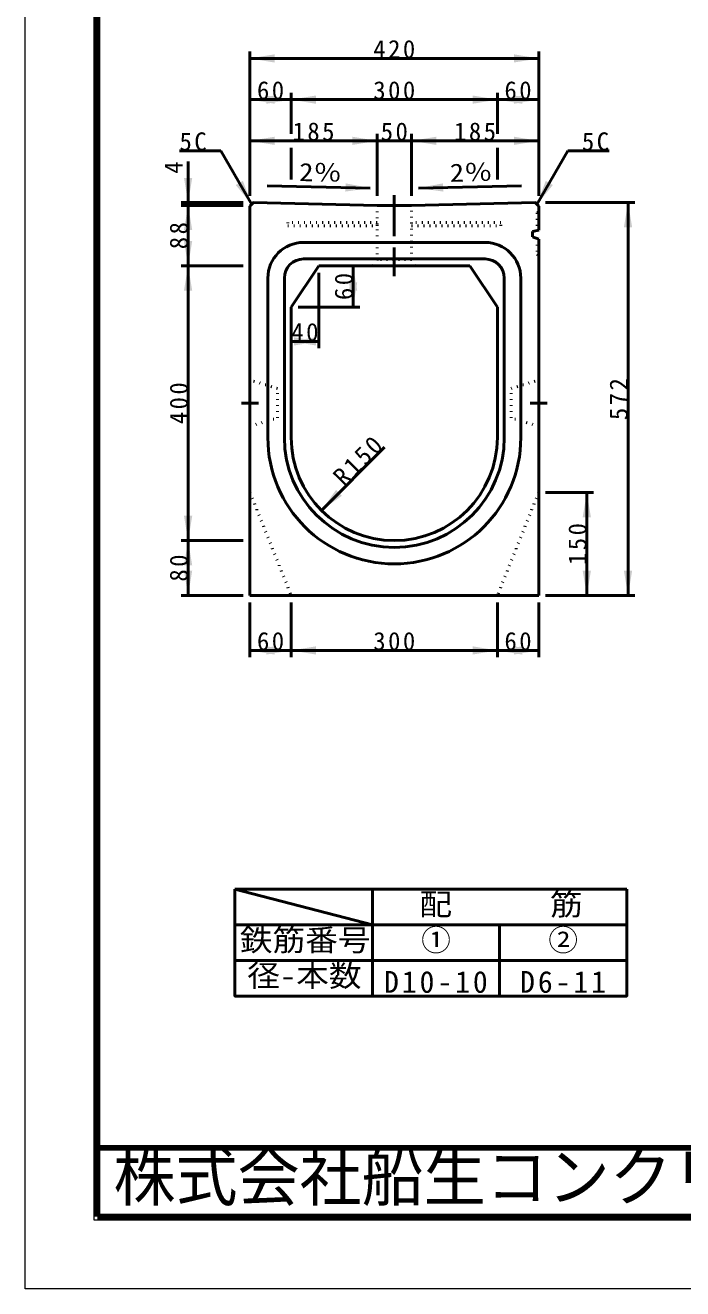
# Model space of a CAD drawing. Units: millimetres, scale not verified. Extents: x -2102 to 2102, y -1485 to 1485.
# Drawn here: x -2102 to -1146, y -1485 to 355 of the extents above; entities that cross this region are included whole.
import ezdxf
from ezdxf.enums import TextEntityAlignment as Align

# ---------------------------------------------------------------- set-up
doc = ezdxf.new("R2010")
doc.units = ezdxf.units.MM
doc.header["$LTSCALE"] = 5
doc.linetypes.add('DOTTED', pattern=[1.75, 0.25, -1.5])
doc.linetypes.add('LONG_DASHED_DOTTED', pattern=[15.25, 12, -1.5, 0.25, -1.5])
doc.layers.add('0-0_V-nasSTD', color=7, linetype='Continuous', lineweight=35)
doc.layers.add('0-1_0', color=7, linetype='Continuous', lineweight=50)
doc.styles.add('ＭＳ ゴシック', font='')
doc.styles.get('ＭＳ ゴシック').set_extended_font_data('MS Gothic')

msp = doc.modelspace()

# ---------------------------------------------------------------- linework, layer by layer
at = {"layer": '0-0_V-nasSTD', "lineweight": 100}
for p, q in [((-1997.5, 1380), (-1997.5, -1380)), ((-1997.5, -1380), (1997.5, -1380))]:
    msp.add_line(p, q, dxfattribs=at)
at = {"layer": '0-0_V-nasSTD', "lineweight": 50}
for p, q in [((-1715.639, 175.981), (-1715.639, 129.981)), ((-1415.639, 175.981), (-1415.639, 129.981)), ((-1797.5, -903), (-1797.5, -955)), ((-1597.5, -903), (-1797.5, -903)), ((-1412.5, -903), (-1597.5, -903)), ((-1227.5, -903), (-1412.5, -903)), ((-1227.5, -955), (-1227.5, -903)), ((-1797.5, -955), (-1797.5, -1007)), ((-1597.5, -955), (-1797.5, -955)), ((-1597.5, -1007), (-1597.5, -955)), ((-1412.5, -955), (-1227.5, -955)), ((-1597.5, -1007), (-1797.5, -1007))]:
    msp.add_line(p, q, dxfattribs=at)
at = {"layer": '0-0_V-nasSTD', "lineweight": 18}
for points in [[(-2102.5, -1485), (-2102.5, 1485), (2102.5, 1485), (2102.5, -1485)], [(-2002.5, -1385), (-2002.5, 1385), (2002.5, 1385), (2002.5, -1385)]]:
    msp.add_lwpolyline(points, close=True, dxfattribs=at)
at = {"layer": '0-0_V-nasSTD', "lineweight": 50}
for points in [[(-1797.5, -903), (-1597.5, -955), (-1597.5, -903)], [(-1597.5, -1059), (-1597.5, -1007), (-1597.5, -955), (-1597.5, -1007), (-1412.5, -1007), (-1412.5, -955), (-1597.5, -955)], [(-1412.5, -1007), (-1412.5, -955), (-1412.5, -1007)], [(-1412.5, -1007), (-1227.5, -1007), (-1227.5, -955)], [(-1412.5, -1059), (-1227.5, -1059), (-1227.5, -1007), (-1227.5, -955)], [(-1227.5, -1059), (-1227.5, -1007), (-1227.5, -955), (-1227.5, -1007)], [(-1797.5, -1007), (-1797.5, -1059), (-1597.5, -1059)], [(-1597.5, -1059), (-1597.5, -1007), (-1597.5, -1059)], [(-1597.5, -1059), (-1412.5, -1059), (-1412.5, -1007)], [(-1412.5, -1059), (-1412.5, -1007), (-1412.5, -1059)], [(-1227.5, -1059), (-1227.5, -1007), (-1227.5, -1059)]]:
    msp.add_lwpolyline(points, dxfattribs=at)
at = {"layer": '0-0_V-nasSTD'}
for points in [[(-1775.639, 306.38), (-1739.639, 300.38), (-1739.639, 312.38)], [(-1391.639, 300.38), (-1391.639, 312.38), (-1355.639, 306.38)], [(-1775.639, 246.38), (-1739.639, 240.38), (-1739.639, 252.38)], [(-1751.639, 240.38), (-1751.639, 252.38), (-1715.639, 246.38)], [(-1715.639, 246.38), (-1679.639, 240.38), (-1679.639, 252.38)], [(-1451.639, 240.38), (-1451.639, 252.38), (-1415.639, 246.38)], [(-1415.639, 246.38), (-1379.639, 240.38), (-1379.639, 252.38)], [(-1391.639, 240.38), (-1391.639, 252.38), (-1355.639, 246.38)], [(-1775.639, 186.38), (-1739.639, 180.38), (-1739.639, 192.38)], [(-1626.639, 180.38), (-1626.639, 192.38), (-1590.639, 186.38)], [(-1540.639, 186.38), (-1504.639, 180.38), (-1504.639, 192.38)], [(-1391.639, 180.38), (-1391.639, 192.38), (-1355.639, 186.38)], [(-1871.639, 132.38), (-1865.639, 96.38), (-1859.639, 132.38)], [(-1796.335, 122.057), (-1785.943, 128.057), (-1773.139, 93.88)], [(-1636.789, 112.479), (-1636.53, 124.476), (-1600.668, 117.7)], [(-1530.611, 117.7), (-1494.749, 124.476), (-1494.489, 112.479)], [(-1358.139, 93.88), (-1345.335, 128.057), (-1334.943, 122.057)], [(-1871.639, 56.38), (-1865.639, 92.38), (-1859.639, 56.38)], [(-1231.639, 60.38), (-1225.639, 96.38), (-1219.639, 60.38)], [(-1871.639, 40.38), (-1865.639, 4.38), (-1859.639, 40.38)], [(-1871.639, -31.62), (-1865.639, 4.38), (-1859.639, -31.62)], [(-1631.639, -31.62), (-1625.639, 4.38), (-1619.639, -31.62)], [(-1631.639, -19.62), (-1625.639, -55.62), (-1619.639, -19.62)], [(-1715.639, -105.62), (-1679.639, -111.62), (-1679.639, -99.62)], [(-1711.639, -111.62), (-1711.639, -99.62), (-1675.639, -105.62)], [(-1671.705, -351.686), (-1650.492, -321.987), (-1642.007, -330.472)], [(-1291.639, -361.62), (-1285.639, -325.62), (-1279.639, -361.62)], [(-1871.639, -359.62), (-1865.639, -395.62), (-1859.639, -359.62)], [(-1871.639, -431.62), (-1865.639, -395.62), (-1859.639, -431.62)], [(-1871.639, -439.62), (-1865.639, -475.62), (-1859.639, -439.62)], [(-1291.639, -439.62), (-1285.639, -475.62), (-1279.639, -439.62)], [(-1231.639, -439.62), (-1225.639, -475.62), (-1219.639, -439.62)], [(-1775.639, -555.62), (-1739.639, -561.62), (-1739.639, -549.62)], [(-1751.639, -561.62), (-1751.639, -549.62), (-1715.639, -555.62)], [(-1715.639, -555.62), (-1679.639, -561.62), (-1679.639, -549.62)], [(-1451.639, -561.62), (-1451.639, -549.62), (-1415.639, -555.62)], [(-1415.639, -555.62), (-1379.639, -561.62), (-1379.639, -549.62)], [(-1391.639, -561.62), (-1391.639, -549.62), (-1355.639, -555.62)]]:
    msp.add_solid(points, dxfattribs=at)
at = {"layer": '0-1_0'}
for p, q in [((-1775.639, 106.38), (-1775.639, 316.38)), ((-1355.639, 106.38), (-1355.639, 316.38)), ((-1775.639, 306.38), (-1355.639, 306.38)), ((-1715.639, 196.38), (-1715.639, 256.38)), ((-1415.639, 196.38), (-1415.639, 256.38)), ((-1775.639, 186.38), (-1590.639, 186.38)), ((-1590.639, 106.38), (-1590.639, 196.38)), ((-1590.639, 186.38), (-1540.639, 186.38)), ((-1540.639, 106.38), (-1540.639, 196.38)), ((-1540.639, 186.38), (-1355.639, 186.38)), ((-1818.139, 171.823), (-1878.139, 171.823)), ((-1818.139, 171.823), (-1773.139, 93.88)), ((-1313.139, 171.823), (-1358.139, 93.88)), ((-1313.139, 171.823), (-1253.139, 171.823)), ((-1865.639, 156.38), (-1865.639, 96.38)), ((-1600.668, 117.7), (-1750.633, 120.942)), ((-1530.611, 117.7), (-1380.646, 120.942)), ((-1785.639, 96.38), (-1875.639, 96.38)), ((-1785.639, 92.38), (-1875.639, 92.38)), ((-1865.639, 92.38), (-1865.639, 96.38)), ((-1865.639, 4.38), (-1865.639, 92.38)), ((-1590.639, 92.38), (-1540.639, 92.38)), ((-1345.639, 96.38), (-1215.639, 96.38)), ((-1225.639, -475.62), (-1225.639, 96.38)), ((-1775.639, -475.62), (-1775.639, 91.38)), ((-1355.639, 91.38), (-1355.639, 56.395)), ((-1364.639, 54.38), (-1355.639, 56.395)), ((-1433.639, 38.38), (-1697.639, 38.38)), ((-1364.639, 46.38), (-1364.639, 54.38)), ((-1364.639, 46.38), (-1355.639, 43.022)), ((-1355.639, -475.62), (-1355.639, 43.022)), ((-1785.639, 4.38), (-1875.639, 4.38)), ((-1675.639, 4.38), (-1715.639, -55.62)), ((-1433.639, 14.38), (-1697.639, 14.38)), ((-1675.639, 4.38), (-1455.639, 4.38)), ((-1625.639, -55.62), (-1625.639, 4.38)), ((-1455.639, 4.38), (-1415.639, -55.62)), ((-1749.639, -13.62), (-1749.639, -245.62)), ((-1725.639, -13.62), (-1725.639, -245.62)), ((-1675.639, -5.62), (-1675.639, -115.62)), ((-1405.639, -245.62), (-1405.639, -13.62)), ((-1381.639, -245.62), (-1381.639, -13.62)), ((-1715.639, -55.62), (-1715.639, -245.62)), ((-1705.639, -55.62), (-1615.639, -55.62)), ((-1415.639, -55.62), (-1415.639, -245.62)), ((-1715.639, -105.62), (-1675.639, -105.62)), ((-1671.705, -351.686), (-1579.781, -259.762)), ((-1345.639, -325.62), (-1275.639, -325.62)), ((-1285.639, -475.62), (-1285.639, -325.62)), ((-1785.639, -395.62), (-1875.639, -395.62)), ((-1785.639, -475.62), (-1875.639, -475.62)), ((-1775.639, -475.62), (-1355.639, -475.62)), ((-1345.639, -475.62), (-1215.639, -475.62)), ((-1775.639, -485.62), (-1775.639, -565.62)), ((-1715.639, -485.62), (-1715.639, -565.62)), ((-1415.639, -485.62), (-1415.639, -565.62)), ((-1355.639, -485.62), (-1355.639, -565.62))]:
    msp.add_line(p, q, dxfattribs=at)
at = {"layer": '0-1_0', "linetype": 'DOTTED'}
for p, q in [((-1590.639, 92.38), (-1590.639, 13.38)), ((-1540.639, 13.38), (-1540.639, 92.38)), ((-1357.939, 81.38), (-1355.639, 83.68)), ((-1357.939, 81.38), (-1357.939, 55.88)), ((-1590.639, 13.38), (-1595.835, 4.38)), ((-1540.639, 13.38), (-1590.639, 13.38)), ((-1540.639, 13.38), (-1535.443, 4.38)), ((-1775.639, -325.62), (-1715.639, -475.62)), ((-1355.639, -325.62), (-1415.639, -475.62))]:
    msp.add_line(p, q, dxfattribs=at)
at = {"layer": '0-1_0', "linetype": 'LONG_DASHED_DOTTED'}
for p, q in [((-1565.639, 107.38), (-1565.639, -10.62)), ((-1763.139, -195.62), (-1788.139, -195.62)), ((-1368.139, -195.62), (-1343.139, -195.62))]:
    msp.add_line(p, q, dxfattribs=at)
at = {"layer": '0-1_0', "lineweight": 100}
msp.add_line((-1997.5, -1280), (1997.5, -1280), dxfattribs=at)
at = {"layer": '0-1_0'}
for points in [[(-1775.639, 246.38), (-1715.639, 246.38), (-1415.639, 246.38), (-1355.639, 246.38)], [(-1590.639, 92.38), (-1770.639, 96.38), (-1775.639, 91.38)], [(-1540.639, 92.38), (-1360.639, 96.38), (-1355.639, 91.38)], [(-1865.639, -475.62), (-1865.639, -395.62), (-1865.639, 4.38)], [(-1775.639, -555.62), (-1715.639, -555.62), (-1415.639, -555.62), (-1355.639, -555.62)]]:
    msp.add_lwpolyline(points, dxfattribs=at)
at = {"layer": '0-1_0', "linetype": 'DOTTED'}
for points in [[(-1720.639, 67.651), (-1720.639, 62.651), (-1590.639, 62.651), (-1590.639, 67.651)], [(-1540.639, 67.651), (-1540.639, 62.651), (-1410.639, 62.651), (-1410.639, 67.651)], [(-1735.639, -174.12), (-1775.639, -162.12), (-1775.639, -229.12), (-1735.639, -217.12)], [(-1395.639, -174.12), (-1355.639, -162.12), (-1355.639, -229.12), (-1395.639, -217.12)]]:
    msp.add_lwpolyline(points, close=True, dxfattribs=at)
msp.add_lwpolyline([(-1357.939, 43.88), (-1357.939, 21.38), (-1355.639, 19.08)], dxfattribs=at)
at = {"layer": '0-1_0'}
for centre, radius, start, end in [((-1697.639, -13.62), 52, 90, 180), ((-1433.639, -13.62), 52, 0, 90), ((-1697.639, -13.62), 28, 90, 180), ((-1433.639, -13.62), 28, 0, 90), ((-1565.639, -245.62), 184, 180, 270), ((-1565.639, -245.62), 160, 180, 270), ((-1565.639, -245.62), 150, 180, 270), ((-1565.639, -245.62), 150, 270, 0), ((-1565.639, -245.62), 184, 270, 0), ((-1565.639, -245.62), 160, 270, 0)]:
    msp.add_arc(centre, radius, start, end, dxfattribs=at)

# ---------------------------------------------------------------- texts
at = {"layer": '0-0_V-nasSTD', "style": 'ＭＳ ゴシック'}
msp.add_text('4', height=26.39, rotation=90, dxfattribs=at).set_placement((-1865.639, 138.38), align=Align.BOTTOM_LEFT)
at = {"layer": '0-0_V-nasSTD', "style": 'ＭＳ ゴシック', "width": 1.15}
for rotation, p in [(358.761, (-1704.444, 119.943)), (1.239, (-1484.421, 118.698))]:
    msp.add_text('2％', height=26.39, rotation=rotation, dxfattribs=at).set_placement(p, align=Align.BOTTOM_LEFT)
at = {"layer": '0-0_V-nasSTD', "style": 'ＭＳ ゴシック'}
for s, height, width, p in [('配\u3000\u3000\u3000筋', 31.67, 1.1, (-1529.14, -950.6)), ('鉄筋番号', 31.67, 1.1, (-1790.38, -1002.6)), ('径-本数', 31.67, 1.1, (-1779.58, -1054.6)), ('株式会社船生コンクリート工業', 69.65, 0.95, (-1974.25, -1377.5))]:
    msp.add_text(s, height=height, dxfattribs=dict(at, width=width)).set_placement(p, align=Align.BOTTOM_LEFT)
for s, p in [('①', (-1526.6, -1002.6)), ('②', (-1341.6, -1002.6))]:
    msp.add_text(s, height=31.67, dxfattribs=at).set_placement(p, align=Align.BOTTOM_LEFT)
at = {"layer": '0-0_V-nasSTD', "attachment_point": 7, "style": 'ＭＳ ゴシック'}
for s, insert, char_height in [('\\T1.2;420', (-1596.239, 306.38), 26.39), ('\\T1.2;60', (-1765.439, 246.38), 26.39), ('\\T1.2;300', (-1596.239, 246.38), 26.39), ('\\T1.2;60', (-1405.439, 246.38), 26.39), ('\\T1.2;185', (-1713.739, 186.38), 26.39), ('\\T1.2;50', (-1585.439, 186.38), 26.39), ('\\T1.2;185', (-1478.739, 186.38), 26.39), ('\\T1.2;5C', (-1878.139, 171.823), 26.39), ('\\T1.2;5C', (-1292.739, 171.823), 26.39), ('\\T1.2;40', (-1715.439, -105.62), 26.39), ('\\T1.2;60', (-1765.439, -555.62), 26.39), ('\\T1.2;300', (-1596.239, -555.62), 26.39), ('\\T1.2;60', (-1405.439, -555.62), 26.39), ('\\T1.2;D10-10', (-1580.6, -1054.6), 31.67), ('\\T1.2;D6-11', (-1382.64, -1054.6), 31.67)]:
    msp.add_mtext(s, dxfattribs=dict(at, insert=insert, char_height=char_height))
at = {"layer": '0-0_V-nasSTD', "char_height": 26.39, "attachment_point": 7, "style": 'ＭＳ ゴシック'}
for s, insert, rotation in [('\\T1.2;88', (-1865.639, 28.58), 90), ('\\T1.2;60', (-1625.639, -45.42), 90), ('\\T1.2;572', (-1225.639, -220.22), 90), ('\\T1.2;400', (-1865.639, -226.22), 90), ('\\T1.2;R150', (-1638.33, -318.31), 45), ('\\T1.2;150', (-1285.639, -431.22), 90), ('\\T1.2;80', (-1865.639, -455.42), 90)]:
    msp.add_mtext(s, dxfattribs=dict(at, insert=insert, rotation=rotation))

doc.saveas('drawing.dxf')
